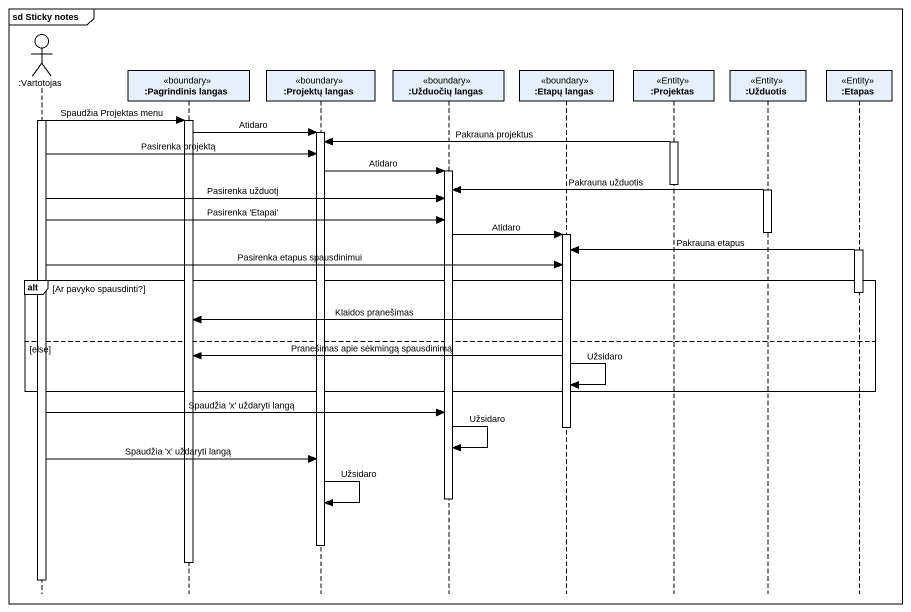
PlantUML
@startuml
mainframe sd Sticky notes
hide footbox
actor ":Vartotojas" as Vartotojas
participant ":Pagrindinis langas" as Pagrindinis_langas <<boundary>>
participant ":Projektų langas" as Projektų_langas <<boundary>>
participant ":Užduočių langas" as Užduočių_langas <<boundary>>
participant ":Etapų langas" as Etapų_langas <<boundary>>
participant ":Projektas" as Projektas <<Entity>>
participant ":Užduotis" as Užduotis <<Entity>>
participant ":Etapas" as Etapas <<Entity>>

activate Vartotojas
Vartotojas -> Pagrindinis_langas : Spaudžia Projektas menu
activate Pagrindinis_langas
Pagrindinis_langas -> Projektų_langas : Atidaro
activate Projektų_langas
activate Projektas
Projektas -> Projektų_langas : Pakrauna projektus
Vartotojas -> Projektų_langas : Pasirenka projektą
Projektų_langas -> Užduočių_langas : Atidaro
activate Užduočių_langas
deactivate Projektas
activate Užduotis
Užduotis -> Užduočių_langas : Pakrauna užduotis
Vartotojas -> Užduočių_langas : Pasirenka užduotį
Vartotojas -> Užduočių_langas : Pasirenka 'Etapai'
deactivate Užduotis
Užduočių_langas -> Etapų_langas : Atidaro
activate Etapų_langas
activate Etapas
Etapas -> Etapų_langas : Pakrauna etapus
Vartotojas -> Etapų_langas : Pasirenka etapus spausdinimui
alt Ar pavyko spausdinti?
  deactivate Etapas
  Etapų_langas -> Pagrindinis_langas : Klaidos pranešimas
else else
  Etapų_langas -> Pagrindinis_langas : Pranešimas apie sėkmingą spausdinimą
  Etapų_langas -> Etapų_langas : Užsidaro
end
Vartotojas -> Užduočių_langas : Spaudžia 'x' uždaryti langą
deactivate Etapų_langas
Užduočių_langas -> Užduočių_langas : Užsidaro
Vartotojas -> Projektų_langas : Spaudžia 'x' uždaryti langą
deactivate Užduočių_langas
Projektų_langas -> Projektų_langas : Užsidaro
deactivate Projektų_langas
deactivate Pagrindinis_langas
deactivate Vartotojas
@enduml
